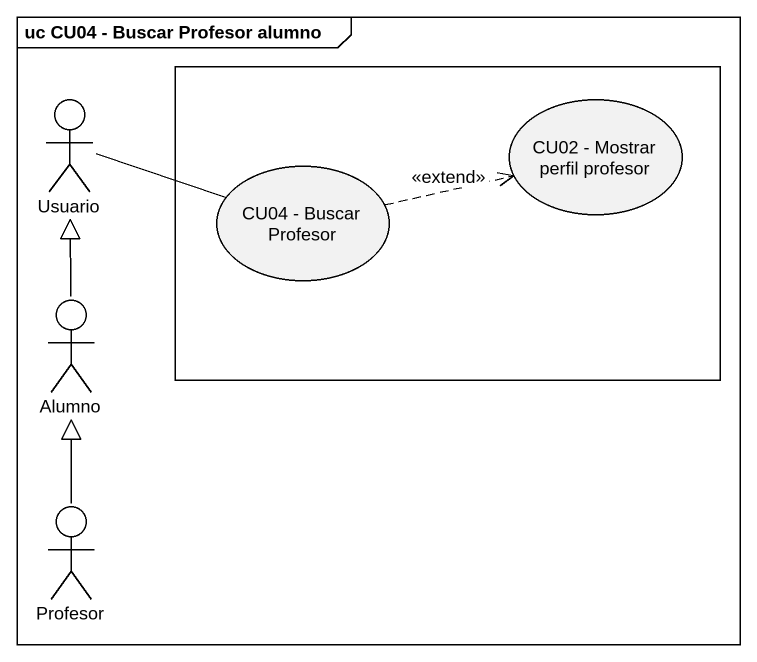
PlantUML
@startuml
mainframe uc CU04 - Buscar Profesor alumno
actor Usuario
rectangle " " as rectangle1 {
  usecase "CU02 - Mostrar perfil profesor" as CU02_Mostrar_perfil_profesor
  usecase "CU04 - Buscar Profesor" as CU04_Buscar_Profesor
}
actor Alumno
actor Profesor
Usuario -right- CU04_Buscar_Profesor
CU04_Buscar_Profesor .right.> CU02_Mostrar_perfil_profesor : <<extend>>
Alumno -up-|> Usuario
Profesor -up-|> Alumno
@enduml
